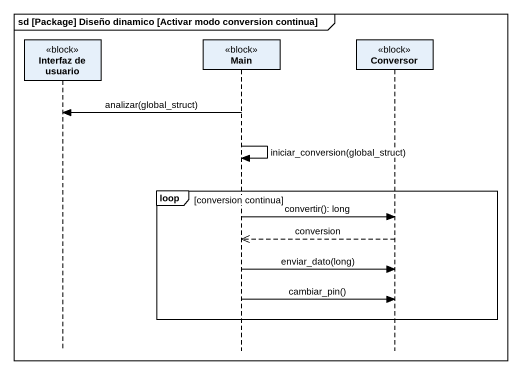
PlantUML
@startuml
mainframe sd [Package] Diseño dinamico [Activar modo conversion continua]
hide footbox
participant "Interfaz de usuario" as Interfaz_de_usuario <<block>>
participant Main <<block>>
participant Conversor <<block>>

Main -> Interfaz_de_usuario : analizar(global_struct)
Main -> Main : iniciar_conversion(global_struct)
loop conversion continua
  Main -> Conversor : convertir(): long
  Conversor -->> Main : conversion
  Main -> Conversor : enviar_dato(long)
  Main -> Conversor : cambiar_pin()
end
@enduml
